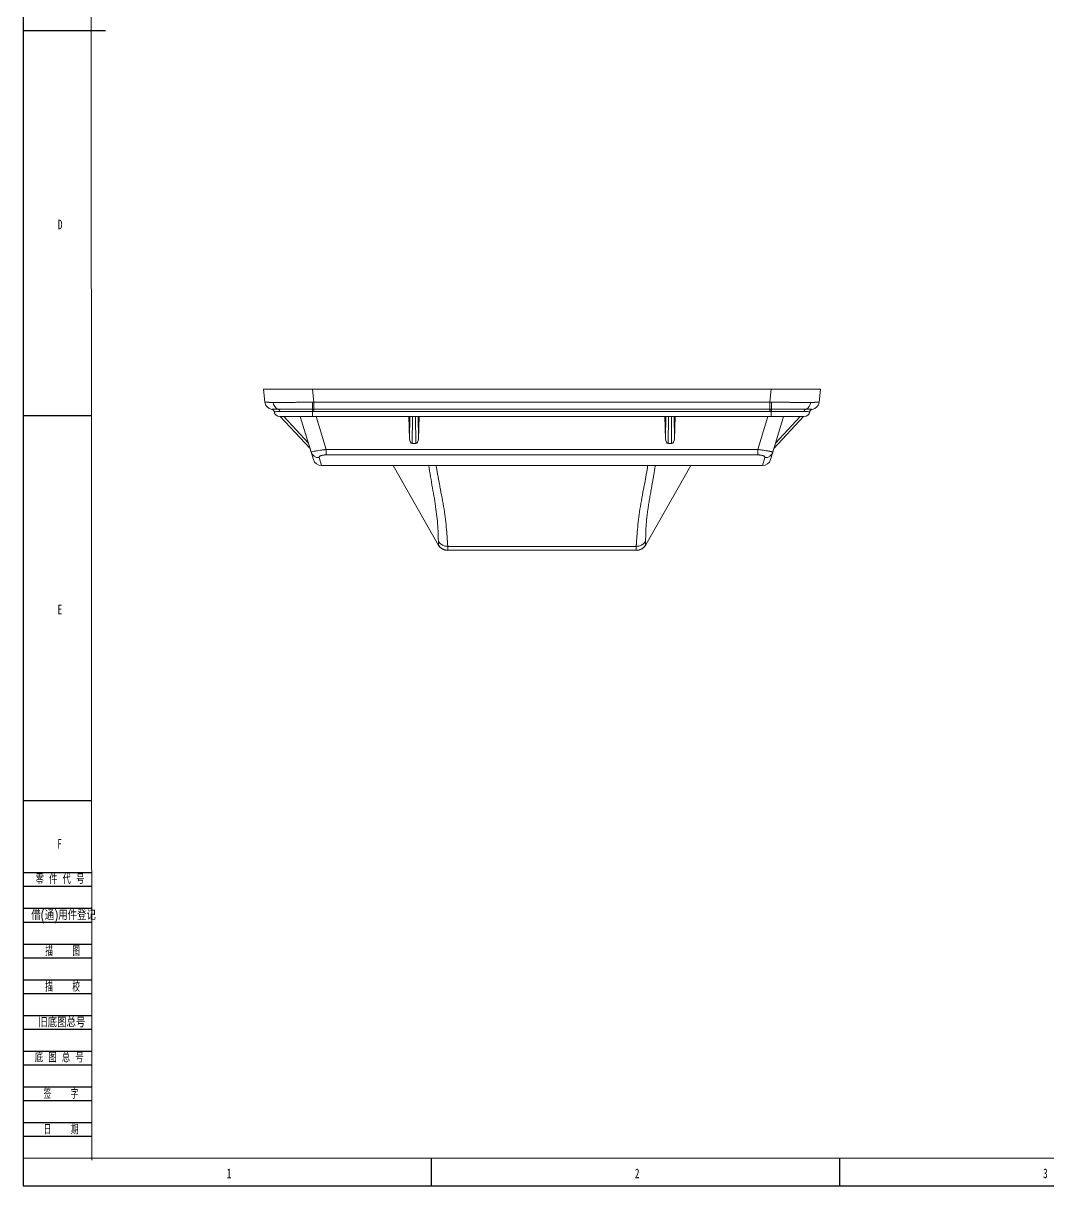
# Model space of a CAD drawing. Header units: millimetres. Extents: x 0 to 1189, y 0 to 841.
# Drawn here: x 0 to 373, y 0 to 423.2 of the extents above; entities that cross this region are included whole.
import ezdxf

# ---------------------------------------------------------------- set-up
doc = ezdxf.new("R2010")
doc.units = ezdxf.units.MM
for name, color, linetype in [('10', 7, 'Continuous'), ('5', 7, 'Continuous'), ('9', 7, 'Continuous')]:
    doc.layers.add(name, color=color, linetype=linetype)
doc.styles.add('SLDTEXTSTYLE0', font='TXT', dxfattribs={"width": 0.7})
doc.styles.add('SLDTEXTSTYLE1', font='TXT', dxfattribs={"width": 0.7, "bigfont": 'bigfont'})
doc.styles.add('SLDTEXTSTYLE3', font='TXT', dxfattribs={"width": 0.614286, "bigfont": 'bigfont'})
doc.styles.add('SLDTEXTSTYLE5', font='TXT', dxfattribs={"width": 0.566667, "bigfont": 'bigfont'})

msp = doc.modelspace()

# ---------------------------------------------------------------- linework, layer by layer
at = {"color": 7, "linetype": 'Continuous', "lineweight": 15}
for p, q in [((87.46, 290), (87.96, 285.29)), ((87.46, 290), (105.37, 290)), ((105.37, 290), (105.86, 285.29)), ((105.37, 290), (272.36, 290)), ((272.36, 290), (271.87, 285.29)), ((272.36, 290), (290.26, 290)), ((290.26, 290), (289.77, 285.29)), ((105.86, 285.29), (271.87, 285.29)), ((105.86, 285.29), (105.86, 282.7)), ((271.87, 282.7), (271.87, 285.29)), ((90.54, 282.63), (90.68, 282.6)), ((93.59, 280), (104.43, 268.34)), ((94.85, 280), (103.81, 270.36)), ((104.83, 267.05), (100.86, 280)), ((105.86, 281.83), (105.36, 281.83)), ((105.36, 280), (105.36, 281.83)), ((272.36, 280), (105.36, 280)), ((105.86, 282.7), (271.87, 282.7)), ((105.86, 281.83), (105.86, 282.7)), ((271.87, 281.83), (105.86, 281.83)), ((110.26, 268.03), (106.6, 280)), ((140.66, 271.95), (140.38, 280)), ((140.66, 271.95), (140.75, 280)), ((141.65, 270.24), (141.75, 280)), ((142.78, 280), (142.88, 270.24)), ((143.78, 280), (143.87, 271.95)), ((144.15, 280), (143.87, 271.95)), ((233.86, 271.95), (233.58, 280)), ((233.86, 271.95), (233.95, 280)), ((234.85, 270.24), (234.95, 280)), ((235.98, 280), (236.08, 270.24)), ((236.98, 280), (237.07, 271.95)), ((237.35, 280), (237.07, 271.95)), ((267.47, 268.03), (271.13, 280)), ((271.87, 282.7), (271.87, 281.83)), ((272.36, 281.83), (271.87, 281.83)), ((272.36, 280), (272.36, 281.83)), ((276.86, 280), (272.9, 267.05)), ((273.3, 268.34), (284.14, 280)), ((273.92, 270.36), (282.88, 280)), ((287.2, 282.63), (286.89, 282.54)), ((287.05, 282.6), (287.19, 282.63)), ((105.66, 264.33), (104.83, 267.05)), ((104.92, 267.12), (104.99, 266.64)), ((267.47, 268.03), (110.26, 268.03)), ((110.26, 268.03), (110.26, 266.04)), ((141.65, 270.24), (142.88, 270.24)), ((234.85, 270.24), (236.08, 270.24)), ((267.47, 266.04), (267.47, 268.03)), ((272.07, 264.33), (272.9, 267.05)), ((272.74, 266.64), (272.81, 267.12)), ((107.7, 265.06), (108.57, 262.2)), ((267.47, 266.04), (110.26, 266.04)), ((269.16, 262.2), (270.03, 265.06)), ((108.53, 262.2), (108.57, 262.2)), ((269.16, 262.2), (108.57, 262.2)), ((151.06, 233.34), (134.69, 262.2)), ((226.67, 233.34), (243.04, 262.2)), ((269.16, 262.2), (269.2, 262.2)), ((154.56, 232.76), (223.17, 232.76)), ((154.56, 231.32), (223.17, 231.32))]:
    msp.add_line(p, q, dxfattribs=at)
at = {"color": 7, "linetype": 'Continuous', "lineweight": 15, "flags": 128}
for points in [[(105.36, 281.83), (105.37, 281.98), (105.37, 282.12), (105.37, 282.26), (105.37, 282.38), (105.37, 282.49), (105.37, 282.58), (105.37, 282.65), (105.37, 282.7)], [(272.36, 281.83), (272.36, 281.98), (272.36, 282.12), (272.36, 282.26), (272.36, 282.38), (272.36, 282.49), (272.36, 282.58), (272.36, 282.65), (272.36, 282.7)]]:
    msp.add_lwpolyline(points, dxfattribs=at)
at = {"color": 7, "linetype": 'Continuous', "lineweight": 15}
for centre, radius, start, end in [((90.94, 285.6), 3, 186, 261.9929), ((93.83, 285.38), 2.86, 184.1485, 249.5208), ((138.78, 284.96), 33.52, 179.4447, 183.8508), ((238.94, 284.96), 33.52, 356.1492, 0.5553), ((283.89, 285.38), 2.86, 290.4792, 355.8515), ((286.79, 285.6), 3, 278.0071, 354), ((90.39, 281.65), 1, 6.8318, 81.5877), ((93.36, 282), 2, 186.8304, 270), ((92.5, 281.78), 0.973, 2.213, 70.0937), ((-159.44, 284.05), 264.78, 359.5184, 359.7083), ((537.17, 284.05), 264.78, 180.2917, 180.4816), ((285.23, 281.78), 0.973, 109.9063, 177.787), ((284.36, 282), 2, 270, 353.1696), ((287.34, 281.65), 1, 98.4123, 173.1682), ((107.56, 267.93), 2.88, 197.9522, 272.6076), ((270.16, 267.93), 2.88, 267.3924, 342.0478), ((108.53, 265.2), 3, 197, 270), ((269.2, 265.2), 3, 270, 343), ((154.56, 235.31), 4, 209.5119, 269.9898), ((154.45, 236.78), 4.01, 214.4369, 271.5168), ((223.28, 236.78), 4.01, 268.4832, 325.5631), ((223.17, 235.31), 4, 270.0102, 330.4881)]:
    msp.add_arc(centre, radius, start, end, dxfattribs=at)
at = {"color": 8, "linetype": 'Continuous', "lineweight": 15}
for centre, start, end in [((90.39, 281.64), 59.0362, 81.9929), ((287.34, 281.64), 153.4085, 173.0886)]:
    msp.add_arc(centre, 1, start, end, dxfattribs=at)
at = {"color": 7, "linetype": 'Continuous', "lineweight": 15}
for centre, major_axis, start_param, end_param in [((141.66, 272.1), (0.02, 1.86), 1.652098, 3.146259), ((142.87, 272.1), (-0.02, 1.86), 3.136926, 4.631087), ((234.86, 272.1), (0.02, 1.86), 1.652098, 3.146259), ((236.07, 272.1), (-0.02, 1.86), 3.136926, 4.631087)]:
    msp.add_ellipse(centre, major_axis=major_axis, ratio=0.538812, start_param=start_param, end_param=end_param, dxfattribs=at)
for points, knots in [([(87.96, 285.29), (87.96, 285.29), (87.97, 285.28), (88, 285.27), (88.05, 285.26), (88.13, 285.25), (88.22, 285.24), (88.33, 285.23), (88.46, 285.23), (88.61, 285.22), (88.77, 285.21), (88.96, 285.21), (89.16, 285.2), (89.37, 285.19), (89.6, 285.19), (89.85, 285.19), (90.11, 285.18), (90.39, 285.18), (90.67, 285.17), (90.88, 285.17), (90.98, 285.17)], [0, 0, 0, 0, 0.05839, 0.116443, 0.17416, 0.231542, 0.288588, 0.3453, 0.401678, 0.457723, 0.513435, 0.568816, 0.623865, 0.678585, 0.732974, 0.787034, 0.840766, 0.894171, 0.947248, 1, 1, 1, 1]), ([(90.98, 285.17), (91.09, 285.17), (91.32, 285.17), (91.67, 285.17), (92.05, 285.16), (92.44, 285.16), (92.84, 285.16), (93.27, 285.16), (93.7, 285.16), (94.16, 285.16), (94.62, 285.16), (95.11, 285.16), (95.6, 285.17), (96.11, 285.17), (96.63, 285.17), (97.28, 285.18), (98.07, 285.18), (99.02, 285.19), (100, 285.2), (101.01, 285.22), (102.04, 285.23), (103.1, 285.25), (104.18, 285.26), (104.9, 285.27), (105.27, 285.28)], [0, 0, 0, 0, 0.035186, 0.070451, 0.105795, 0.141218, 0.176722, 0.212306, 0.247971, 0.283719, 0.31955, 0.355463, 0.391461, 0.427543, 0.463709, 0.499962, 0.560479, 0.621559, 0.683205, 0.745418, 0.808202, 0.871559, 0.935491, 1, 1, 1, 1]), ([(272.46, 285.28), (272.67, 285.28), (273.09, 285.27), (273.71, 285.26), (274.33, 285.25), (274.94, 285.24), (275.54, 285.23), (276.13, 285.22), (276.72, 285.22), (277.3, 285.21), (277.87, 285.2), (278.43, 285.2), (278.98, 285.19), (279.52, 285.19), (280.05, 285.18), (280.76, 285.18), (281.62, 285.17), (282.63, 285.16), (283.58, 285.16), (284.47, 285.16), (285.3, 285.16), (286.06, 285.17), (286.52, 285.17), (286.75, 285.17)], [0, 0, 0, 0, 0.036937, 0.073686, 0.110246, 0.146618, 0.182802, 0.2188, 0.254611, 0.290235, 0.325674, 0.360928, 0.395996, 0.430881, 0.465581, 0.500098, 0.572508, 0.644577, 0.716312, 0.787717, 0.858796, 0.929556, 1, 1, 1, 1]), ([(286.75, 285.17), (286.86, 285.17), (287.07, 285.17), (287.38, 285.18), (287.67, 285.18), (287.94, 285.19), (288.2, 285.19), (288.44, 285.2), (288.66, 285.2), (288.86, 285.21), (289.05, 285.22), (289.21, 285.22), (289.36, 285.23), (289.48, 285.24), (289.58, 285.25), (289.66, 285.26), (289.72, 285.27), (289.76, 285.28), (289.77, 285.29), (289.77, 285.29)], [0, 0, 0, 0, 0.055865, 0.112096, 0.168693, 0.225658, 0.282991, 0.340692, 0.398764, 0.457206, 0.51602, 0.575206, 0.634766, 0.694699, 0.755007, 0.81569, 0.87675, 0.938186, 1, 1, 1, 1]), ([(92.83, 282.7), (92.74, 282.7), (92.56, 282.69), (92.31, 282.69), (92.08, 282.69), (91.86, 282.68), (91.66, 282.68), (91.47, 282.68), (91.3, 282.67), (91.13, 282.67), (90.9, 282.66), (90.71, 282.65), (90.59, 282.65), (90.54, 282.64), (90.54, 282.64), (90.53, 282.64)], [0, 0, 0, 0, 0.062493, 0.124978, 0.187463, 0.249952, 0.312449, 0.374956, 0.437477, 0.500013, 0.583904, 0.749322, 0.859585, 0.943157, 1, 1, 1, 1]), ([(90.53, 282.63), (90.53, 282.63), (90.53, 282.63), (90.53, 282.64), (90.53, 282.64)], [0, 0, 0, 0, 0.500014, 1, 1, 1, 1]), ([(90.53, 282.63), (90.65, 282.6), (90.89, 282.54), (91.17, 282.3), (91.33, 282.02), (91.36, 281.85), (91.38, 281.76)], [0, 0, 0, 0, 0.275519, 0.539828, 0.781006, 1, 1, 1, 1]), ([(93.47, 281.82), (92.79, 281.81), (92.26, 281.8), (91.56, 281.78), (91.38, 281.78), (91.38, 281.77)], [0, 0, 0, 0, 0.5, 0.5, 1, 1, 1, 1]), ([(105.34, 282.7), (105.19, 282.71), (104.84, 282.71), (104.24, 282.71), (103.49, 282.71), (102.61, 282.72), (101.33, 282.72), (99.82, 282.72), (98.39, 282.72), (97.29, 282.72), (96.42, 282.72), (95.6, 282.72), (94.82, 282.71), (94.1, 282.71), (93.43, 282.7), (93.03, 282.7), (92.83, 282.7)], [0, 0, 0, 0, 0.0303418, 0.0706662, 0.1208981, 0.1809712, 0.2508391, 0.3856764, 0.4999898, 0.5710172, 0.6420852, 0.7132397, 0.7845345, 0.8560355, 0.9278239, 1, 1, 1, 1]), ([(105.36, 280), (105.22, 280), (104.92, 280), (104.49, 280), (104.05, 280), (103.61, 280), (102.94, 280), (102.04, 280), (100.93, 280), (99.83, 280), (98.42, 280), (96.82, 280), (95.52, 280), (94.69, 280), (94.19, 280), (93.81, 280), (93.58, 280), (93.45, 280), (93.38, 280), (93.37, 280), (93.36, 280)], [0, 0, 0, 0, 0.023353, 0.046655, 0.069937, 0.09323, 0.116565, 0.1783, 0.240092, 0.304402, 0.368768, 0.500006, 0.631244, 0.695554, 0.759919, 0.821655, 0.883447, 0.922284, 0.961087, 1, 1, 1, 1]), ([(105.33, 281.83), (105.16, 281.83), (104.8, 281.83), (104.25, 281.83), (103.7, 281.83), (103.14, 281.84), (102.57, 281.84), (102, 281.84), (101.42, 281.84), (100.85, 281.84), (100.27, 281.84), (99.69, 281.84), (99.11, 281.84), (98.42, 281.84), (97.62, 281.84), (96.76, 281.84), (95.97, 281.84), (95.24, 281.83), (94.59, 281.83), (93.99, 281.83), (93.64, 281.82), (93.47, 281.82)], [0, 0, 0, 0, 0.0377621, 0.0762349, 0.1154182, 0.155312, 0.1959164, 0.2372311, 0.2792562, 0.3219917, 0.3654374, 0.4095933, 0.4544593, 0.5000353, 0.5762173, 0.6508135, 0.7238239, 0.795248, 0.8650855, 0.9333363, 1, 1, 1, 1]), ([(284.36, 280), (284.36, 280), (284.36, 280), (284.33, 280), (284.29, 280), (284.24, 280), (284.13, 280), (283.92, 280), (283.53, 280), (283.04, 280), (282.21, 280), (280.91, 280), (279.3, 280), (277.89, 280), (276.8, 280), (275.69, 280), (274.69, 280), (273.83, 280), (273.1, 280), (272.61, 280), (272.36, 280)], [0, 0, 0, 0, 0.023353, 0.046655, 0.069937, 0.09323, 0.116565, 0.1783, 0.240092, 0.304402, 0.368768, 0.500006, 0.631244, 0.695554, 0.759919, 0.821655, 0.883447, 0.922284, 0.961087, 1, 1, 1, 1]), ([(284.9, 282.7), (284.82, 282.7), (284.63, 282.7), (284.28, 282.7), (283.82, 282.71), (283.23, 282.71), (282.3, 282.72), (281.07, 282.72), (279.72, 282.72), (278.58, 282.72), (277.61, 282.72), (276.6, 282.72), (275.58, 282.72), (274.53, 282.71), (273.46, 282.71), (272.75, 282.71), (272.39, 282.7)], [0, 0, 0, 0, 0.02985, 0.069931, 0.120163, 0.180475, 0.250817, 0.385233, 0.499948, 0.570997, 0.642084, 0.713254, 0.784559, 0.856064, 0.927845, 1, 1, 1, 1]), ([(284.25, 281.82), (284.16, 281.82), (283.96, 281.82), (283.64, 281.83), (283.29, 281.83), (282.93, 281.83), (282.54, 281.83), (282.13, 281.84), (281.69, 281.84), (281.24, 281.84), (280.75, 281.84), (280.25, 281.84), (279.73, 281.84), (279.05, 281.84), (278.21, 281.84), (277.22, 281.84), (276.23, 281.84), (275.25, 281.84), (274.28, 281.84), (273.33, 281.83), (272.7, 281.83), (272.39, 281.83)], [0, 0, 0, 0, 0.038698, 0.077937, 0.117716, 0.158035, 0.198895, 0.240295, 0.282235, 0.324716, 0.367736, 0.411296, 0.455397, 0.500037, 0.577719, 0.653314, 0.726824, 0.798248, 0.867586, 0.934836, 1, 1, 1, 1]), ([(286.35, 281.77), (286.35, 281.78), (286.17, 281.78), (285.46, 281.8), (284.94, 281.81), (284.25, 281.82)], [0, 0, 0, 0, 0.5, 0.5, 1, 1, 1, 1]), ([(286.35, 281.76), (286.37, 281.85), (286.4, 282.02), (286.56, 282.3), (286.84, 282.54), (287.08, 282.6), (287.2, 282.63)], [0, 0, 0, 0, 0.218988, 0.460167, 0.724477, 1, 1, 1, 1]), ([(110.26, 268.03), (110.16, 268.02), (109.95, 267.99), (109.62, 267.94), (109.28, 267.89), (108.93, 267.84), (108.56, 267.79), (107.93, 267.7), (107.15, 267.58), (106.43, 267.45), (105.73, 267.32), (105.29, 267.22), (105.02, 267.15), (104.91, 267.11), (104.83, 267.07), (104.83, 267.05), (104.83, 267.05)], [0, 0, 0, 0, 0.03448, 0.071053, 0.109709, 0.150454, 0.193309, 0.238315, 0.381987, 0.493023, 0.56985, 0.751975, 0.809654, 0.870042, 0.933386, 1, 1, 1, 1]), ([(272.9, 267.05), (272.9, 267.05), (272.9, 267.06), (272.87, 267.08), (272.83, 267.1), (272.76, 267.13), (272.67, 267.16), (272.57, 267.18), (272.44, 267.22), (272.3, 267.25), (272.15, 267.28), (271.97, 267.32), (271.78, 267.36), (271.58, 267.4), (271.25, 267.46), (270.62, 267.57), (269.8, 267.7), (268.99, 267.82), (268.45, 267.89), (267.95, 267.96), (267.62, 268.01), (267.47, 268.03)], [0, 0, 0, 0, 0.041171, 0.081815, 0.121989, 0.161746, 0.201135, 0.240198, 0.278974, 0.317498, 0.3558, 0.393909, 0.431853, 0.469656, 0.507344, 0.598796, 0.76185, 0.8285, 0.890362, 0.947527, 1, 1, 1, 1]), ([(110.26, 266.04), (110.19, 266.04), (110.04, 266.04), (109.82, 266.03), (109.61, 266.02), (109.4, 266), (109.09, 265.96), (108.7, 265.89), (108.29, 265.76), (107.97, 265.6), (107.77, 265.43), (107.66, 265.24), (107.69, 265.12), (107.7, 265.06)], [0, 0, 0, 0, 0.047081, 0.093237, 0.138811, 0.184161, 0.22965, 0.350956, 0.474612, 0.602267, 0.735803, 0.865273, 1, 1, 1, 1]), ([(270.03, 265.06), (270.04, 265.08), (270.05, 265.13), (270.05, 265.21), (270.03, 265.28), (270, 265.36), (269.92, 265.46), (269.76, 265.6), (269.44, 265.76), (269.03, 265.89), (268.59, 265.97), (268.19, 266.01), (267.83, 266.04), (267.59, 266.04), (267.47, 266.04)], [0, 0, 0, 0, 0.054709, 0.108279, 0.16093, 0.212894, 0.264413, 0.397711, 0.525571, 0.648997, 0.770502, 0.846068, 0.922015, 1, 1, 1, 1]), ([(147.63, 262.2), (148.03, 259.47), (148.52, 256.74), (149.46, 251.41), (149.92, 248.82), (150.62, 243.88), (150.86, 241.53), (151.1, 237.45), (151.09, 235.73), (151.14, 234.51)], [0, 0, 0, 0, 0.25, 0.25, 0.5, 0.5, 0.75, 0.75, 1, 1, 1, 1]), ([(150.33, 262.2), (150.4, 261.76), (150.55, 260.84), (150.81, 259.38), (151.14, 257.54), (151.51, 255.58), (152.05, 252.73), (152.7, 249.32), (153.39, 245.34), (153.87, 241.51), (154.14, 238.63), (154.3, 236.5), (154.38, 235.37), (154.44, 234.54), (154.47, 233.97), (154.52, 233.35), (154.54, 232.97), (154.56, 232.76)], [0, 0, 0, 0, 0.0380041, 0.0798278, 0.1254706, 0.1971945, 0.2509515, 0.3761504, 0.5010566, 0.6191408, 0.7505193, 0.8093703, 0.874832, 0.8991518, 0.9280658, 0.9616429, 1, 1, 1, 1]), ([(223.17, 232.76), (223.18, 232.86), (223.19, 233.04), (223.21, 233.32), (223.23, 233.6), (223.25, 233.87), (223.27, 234.13), (223.28, 234.39), (223.3, 234.63), (223.31, 234.86), (223.35, 235.47), (223.43, 236.5), (223.59, 238.63), (223.86, 241.51), (224.34, 245.34), (225.02, 249.32), (225.67, 252.68), (226.21, 255.54), (226.58, 257.5), (226.92, 259.38), (227.17, 260.84), (227.32, 261.76), (227.4, 262.2)], [0, 0, 0, 0, 0.017649, 0.034336, 0.050076, 0.064882, 0.078763, 0.091728, 0.103781, 0.114929, 0.125175, 0.190633, 0.249486, 0.380862, 0.498947, 0.623852, 0.74905, 0.799222, 0.87453, 0.920172, 0.961996, 1, 1, 1, 1]), ([(230.1, 262.2), (230.02, 261.66), (229.86, 260.61), (229.61, 259.08), (229.37, 257.65), (229.14, 256.33), (228.92, 255.1), (228.66, 253.62), (228.35, 251.91), (228.01, 249.92), (227.7, 248), (227.32, 245.42), (226.96, 242.43), (226.75, 239.71), (226.66, 237.84), (226.64, 236.76), (226.62, 235.98), (226.61, 235.43), (226.6, 234.94), (226.59, 234.65), (226.59, 234.51)], [0, 0, 0, 0, 0.049056, 0.095239, 0.138548, 0.178962, 0.216448, 0.250982, 0.316053, 0.376198, 0.440656, 0.501107, 0.631968, 0.751167, 0.814277, 0.875202, 0.907266, 0.938693, 0.969574, 1, 1, 1, 1]), ([(154.54, 231.32), (154.45, 231.32), (154.26, 231.32), (153.99, 231.35), (153.72, 231.4), (153.47, 231.46), (153.23, 231.54), (152.99, 231.63), (152.77, 231.73), (152.57, 231.84), (152.37, 231.96), (152.19, 232.08), (152.02, 232.21), (151.86, 232.35), (151.71, 232.49), (151.58, 232.63), (151.45, 232.77), (151.34, 232.92), (151.24, 233.06), (151.15, 233.2), (151.09, 233.3), (151.06, 233.34)], [0, 0, 0, 0, 0.066788, 0.132003, 0.195646, 0.257716, 0.318212, 0.377136, 0.434487, 0.490265, 0.54447, 0.597102, 0.648161, 0.697647, 0.745559, 0.791899, 0.836666, 0.879859, 0.921479, 0.961526, 1, 1, 1, 1]), ([(151.14, 234.51), (151.14, 234.44), (151.15, 234.32), (151.15, 234.15), (151.16, 234), (151.16, 233.86), (151.16, 233.74), (151.16, 233.63), (151.15, 233.51), (151.14, 233.41), (151.11, 233.35), (151.09, 233.35), (151.08, 233.34)], [0, 0, 0, 0, 0.084167, 0.167972, 0.251435, 0.334578, 0.417422, 0.499986, 0.585658, 0.748969, 0.907143, 1, 1, 1, 1]), ([(154.56, 232.76), (154.56, 232.69), (154.57, 232.55), (154.59, 232.36), (154.6, 232.19), (154.61, 232.04), (154.61, 231.9), (154.62, 231.78), (154.62, 231.65), (154.62, 231.51), (154.61, 231.4), (154.59, 231.33), (154.57, 231.32), (154.56, 231.32)], [0, 0, 0, 0, 0.077193, 0.152464, 0.225813, 0.297242, 0.36675, 0.434339, 0.500009, 0.628974, 0.755287, 0.878959, 1, 1, 1, 1]), ([(226.66, 233.34), (226.62, 233.26), (226.52, 233.09), (226.34, 232.85), (226.13, 232.6), (225.88, 232.36), (225.6, 232.12), (225.29, 231.91), (224.93, 231.71), (224.54, 231.55), (224.12, 231.42), (223.66, 231.33), (223.35, 231.32), (223.19, 231.32)], [0, 0, 0, 0, 0.0674521, 0.1395968, 0.2164339, 0.2979629, 0.3841834, 0.4750949, 0.5706971, 0.6709892, 0.7759708, 0.8856413, 1, 1, 1, 1]), ([(226.59, 234.51), (226.58, 234.44), (226.58, 234.32), (226.57, 234.15), (226.57, 234), (226.57, 233.86), (226.57, 233.74), (226.57, 233.6), (226.58, 233.46), (226.6, 233.36), (226.63, 233.35), (226.65, 233.34)], [0, 0, 0, 0, 0.084674, 0.168708, 0.252192, 0.335199, 0.417785, 0.500003, 0.66532, 0.831825, 1, 1, 1, 1])]:
    msp.add_open_spline(points, degree=3, knots=knots, dxfattribs=at)
for points in [[(105.86, 285.29), (105.66, 285.29), (105.46, 285.28), (105.27, 285.28)], [(272.46, 285.28), (272.26, 285.28), (272.07, 285.29), (271.87, 285.29)], [(105.36, 281.83), (105.35, 281.83), (105.34, 281.83), (105.33, 281.83)], [(105.34, 282.7), (105.35, 282.7), (105.36, 282.7), (105.37, 282.7)], [(105.37, 282.7), (105.53, 282.7), (105.7, 282.7), (105.86, 282.7)], [(271.87, 282.7), (272.03, 282.7), (272.19, 282.7), (272.36, 282.7)], [(272.36, 282.7), (272.37, 282.7), (272.38, 282.7), (272.39, 282.7)], [(272.39, 281.83), (272.38, 281.83), (272.37, 281.83), (272.36, 281.83)], [(287.2, 282.64), (287.16, 282.66), (286.35, 282.68), (284.9, 282.7)], [(287.2, 282.63), (287.2, 282.63), (287.2, 282.63), (287.2, 282.64)], [(151.08, 233.34), (151.07, 233.34), (151.07, 233.34), (151.06, 233.34)], [(223.17, 232.76), (223.1, 231.8), (223.08, 231.32), (223.17, 231.32)], [(226.67, 233.34), (226.66, 233.34), (226.65, 233.34), (226.65, 233.34)]]:
    msp.add_open_spline(points, degree=3, dxfattribs=at)
at = {"layer": '10', "color": 7}
for p, q in [((0, 420.5), (25, 420.5)), ((25, 420.5), (30, 420.5)), ((25, 280.33), (0, 280.33)), ((25, 140.17), (0, 140.17)), ((0, 114), (25, 114)), ((0, 109), (25, 109)), ((0, 101), (25, 101)), ((0, 96), (25, 96)), ((0, 88), (25, 88)), ((0, 83), (25, 83)), ((0, 75), (25, 75)), ((0, 70), (25, 70)), ((0, 62), (25, 62)), ((0, 57), (25, 57)), ((0, 49), (25, 49)), ((0, 44), (25, 44)), ((0, 36), (25, 36)), ((0, 31), (25, 31)), ((0, 23), (25, 23)), ((0, 18), (25, 18)), ((148.62, 0), (148.62, 10)), ((297.25, 0), (297.25, 10))]:
    msp.add_line(p, q, dxfattribs=at)
at = {"layer": '5', "color": 7, "lineweight": 15}
for p, q in [((24.45, 830.27), (25.01, 9.27)), ((0, 10), (1179.01, 10))]:
    msp.add_line(p, q, dxfattribs=at)
at = {"layer": '9', "color": 7}
for p, q in [((0, 841), (0, 0)), ((0, 0), (1189, 0))]:
    msp.add_line(p, q, dxfattribs=at)

# ---------------------------------------------------------------- texts
at = {"layer": '9', "color": 7, "char_height": 3.5}
for s, insert, attachment_point, style in [('D', (13.44, 351.68), 2, 'SLDTEXTSTYLE0'), ('E', (13.34, 211.51), 2, 'SLDTEXTSTYLE0'), ('F', (13.25, 126.26), 2, 'SLDTEXTSTYLE0'), ('\\M+197EB \\M+18C8F \\M+191E3 \\M+18D86', (4.48, 113.36), 1, 'SLDTEXTSTYLE3'), ('\\M+18ED8(\\M+192CA)\\M+19770\\M+18C8F\\M+1936F记', (2.93, 100.28), 1, 'SLDTEXTSTYLE1'), ('\\M+19560    图', (14.35, 87.18), 2, 'SLDTEXTSTYLE5'), ('\\M+19560    \\M+18D5A', (14.32, 74.14), 2, 'SLDTEXTSTYLE5'), ('\\M+18B8C\\M+192EA图总\\M+18D86', (5.46, 61.2), 1, 'SLDTEXTSTYLE1'), ('\\M+192EA 图 总 \\M+18D86', (4.21, 48.43), 1, 'SLDTEXTSTYLE3'), ('签    \\M+18E9A', (13.71, 35.19), 2, 'SLDTEXTSTYLE5'), ('\\M+193FA    \\M+18AFA', (13.78, 22.23), 2, 'SLDTEXTSTYLE5'), ('1', (74.93, 6.26), 2, 'SLDTEXTSTYLE0'), ('2', (223.51, 6.26), 2, 'SLDTEXTSTYLE0'), ('3', (372.14, 6.26), 2, 'SLDTEXTSTYLE0')]:
    msp.add_mtext(s, dxfattribs=dict(at, insert=insert, attachment_point=attachment_point, style=style))

doc.saveas('drawing.dxf')
